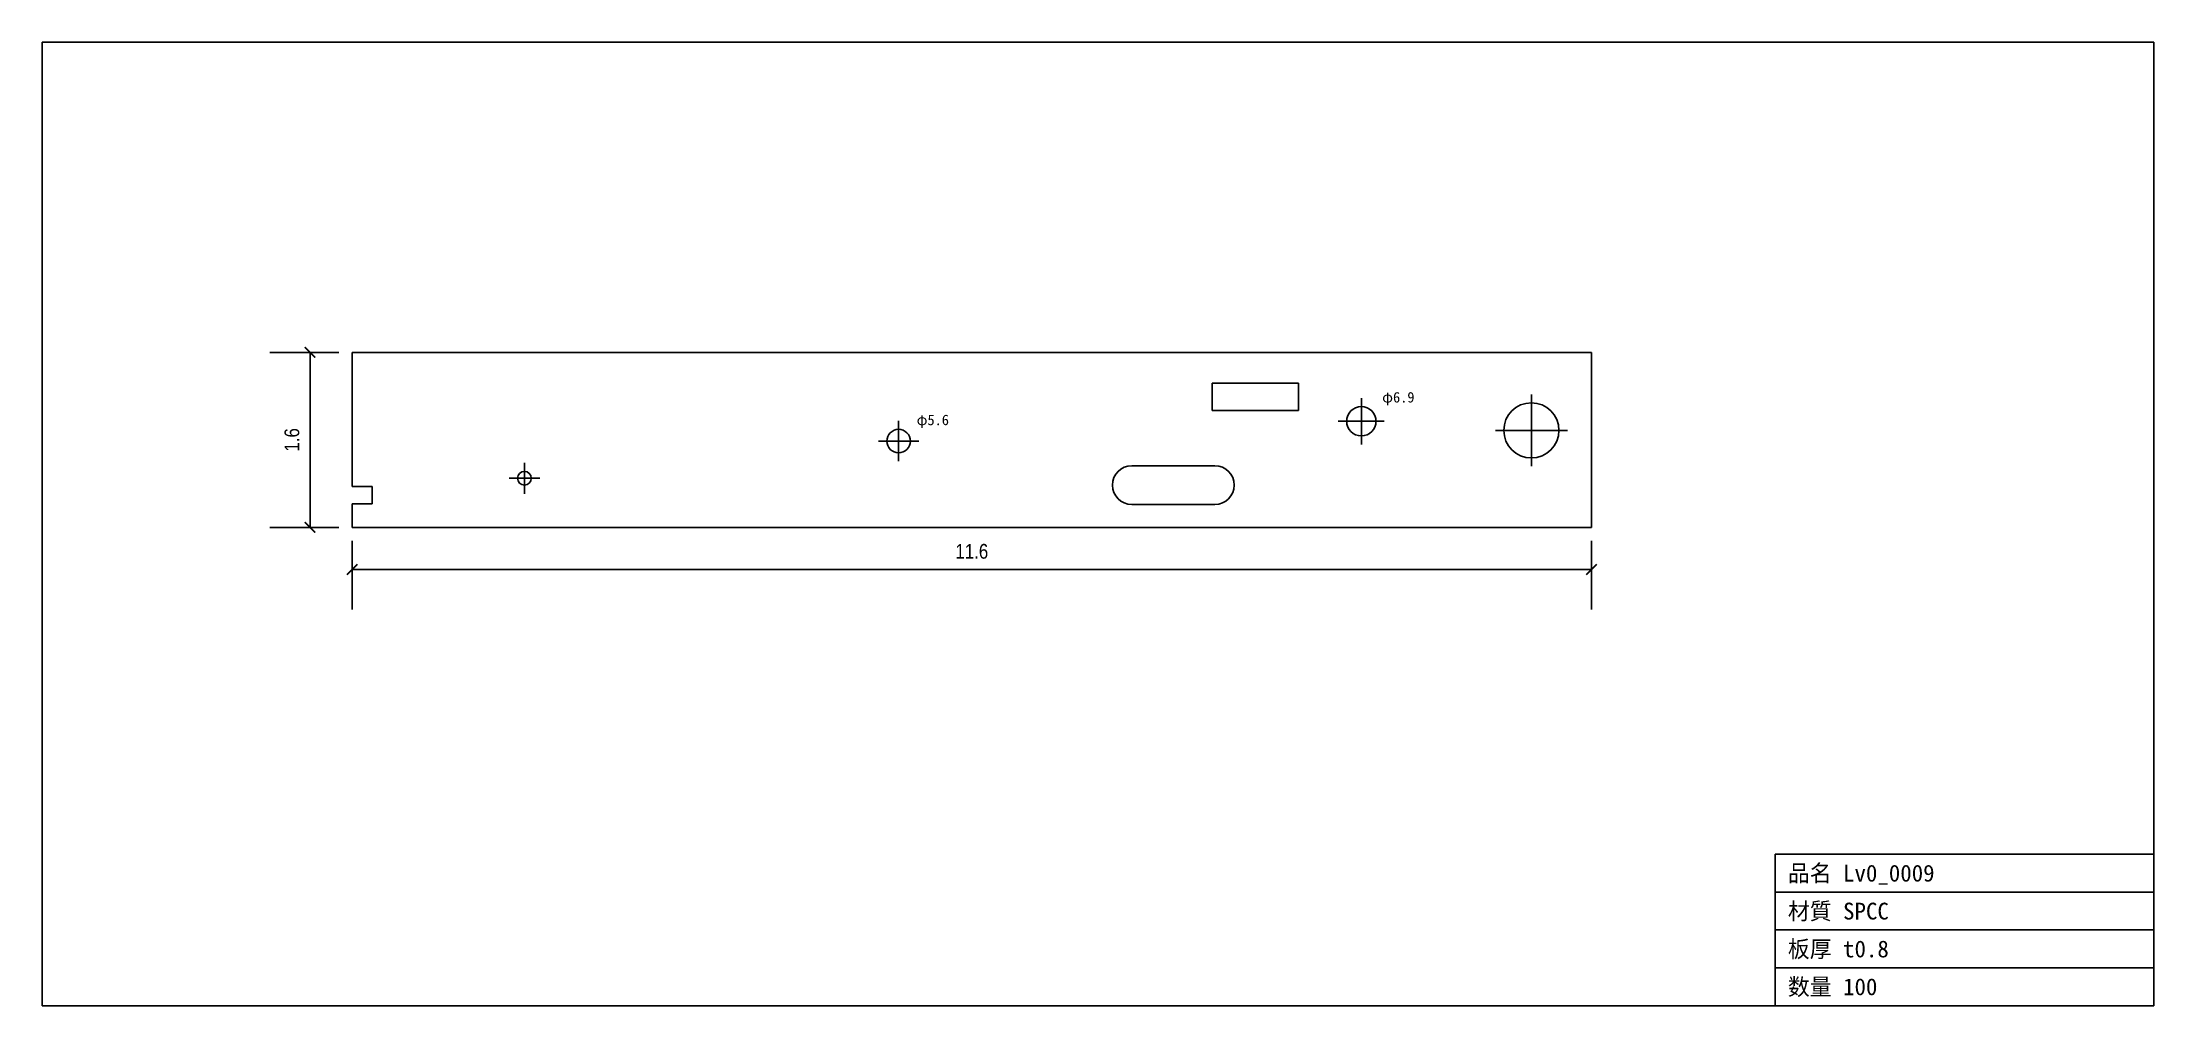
# Model space of a CAD drawing. Header units: inches. Extents: x -2.9 to 16.9, y -4.5 to 4.5.
import ezdxf

# ---------------------------------------------------------------- set-up
doc = ezdxf.new("R2010")
doc.units = ezdxf.units.IN
doc.linetypes.add('CENTER', pattern=[5.08, 3.175, -0.635, 0.635, -0.635])
for name, color, linetype in [('12', 7, 'Continuous'), ('15', 7, 'Continuous'), ('17', 7, 'Continuous'), ('19', 7, 'Continuous'), ('9', 7, 'Continuous')]:
    doc.layers.add(name, color=color, linetype=linetype)
doc.styles.add('OpenSansCondensed-Light', font='OpenSansCondensed-Light.ttf')
doc.dimstyles.new('EZDXF', dxfattribs={"dimtxt": 0.25, "dimasz": 0.175, "dimexe": 0.375, "dimexo": 0.125, "dimgap": 0.1, "dimtad": 1, "dimlfac": 100, "dimzin": 12, "dimdsep": 46, "dimtxsty": 'OpenSansCondensed-Light', "dimblk": 'ARCHTICK', "dimcen": 2.5, "dimazin": 3, "dimtfac": 0.5, "dimtmove": 2, "dimatfit": 3})

# ---------------------------------------------------------------- blocks, each defined once
blk = doc.blocks.new('_ARCHTICK')
at = {"color": 0, "linetype": 'BYBLOCK', "const_width": 0.15}
blk.add_lwpolyline([(-0.5, -0.5), (0.5, 0.5)], dxfattribs=at)

msp = doc.modelspace()

# ---------------------------------------------------------------- linework, layer by layer
at = {"layer": '12', "color": 7, "linetype": 'CONTINUOUS'}
for p, q in [((16.866, 4.538), (-2.901, 4.538)), ((-2.901, 4.538), (-2.901, -4.476)), ((16.866, -4.476), (16.866, 4.538)), ((13.323, -4.476), (13.323, -3.058)), ((13.323, -3.058), (16.866, -3.058)), ((13.323, -3.413), (16.866, -3.413)), ((13.323, -3.767), (16.866, -3.767)), ((13.323, -4.121), (16.866, -4.121)), ((-2.901, -4.476), (16.866, -4.476))]:
    msp.add_line(p, q, dxfattribs=at)
at = {"layer": '17', "color": 1, "linetype": 'CENTER'}
for p, q in [((9.448, 0.776), (9.448, 1.207)), ((11.04, 0.571), (11.04, 1.244)), ((5.116, 0.618), (5.116, 0.995)), ((9.232, 0.992), (9.663, 0.992)), ((4.927, 0.807), (5.305, 0.807)), ((10.704, 0.907), (11.377, 0.907)), ((1.613, 0.315), (1.613, 0.602)), ((1.47, 0.459), (1.757, 0.459))]:
    msp.add_line(p, q, dxfattribs=at)
at = {"layer": '19', "color": 7, "linetype": 'CONTINUOUS'}
for p, q in [((11.603, 1.637), (0, 1.637)), ((0, 1.637), (0, 1.373)), ((0, 0.382), (0, 1.637)), ((11.603, 0), (11.603, 1.637)), ((0, 1.373), (0, 1.297)), ((0, 1.297), (0, 1.211)), ((0, 1.211), (0, 0.382)), ((8.051, 1.092), (8.051, 1.349)), ((8.051, 1.349), (8.859, 1.349)), ((8.859, 1.349), (8.859, 1.245)), ((8.859, 1.245), (8.859, 1.227)), ((8.859, 1.227), (8.859, 1.162)), ((8.859, 1.092), (8.051, 1.092)), ((8.051, 1.092), (8.859, 1.092)), ((8.859, 1.162), (8.859, 1.092)), ((7.299, 0.576), (8.077, 0.576)), ((0, 0.382), (0.188, 0.382)), ((0.188, 0.22), (0, 0.22)), ((0, 0.22), (0, 0)), ((0, 0), (0, 0.22)), ((0.188, 0.382), (0.188, 0.22)), ((7.5, 0.213), (7.299, 0.213)), ((8.077, 0.213), (7.5, 0.213)), ((0, 0), (11.603, 0))]:
    msp.add_line(p, q, dxfattribs=at)
for centre, radius in [((9.448, 0.992), 0.137), ((11.04, 0.907), 0.258), ((5.116, 0.807), 0.11)]:
    msp.add_circle(centre, radius, dxfattribs=at)
for centre, radius, start, end in [((1.613, 0.459), 0.0644, 0, 180), ((1.613, 0.459), 0.0644, 180, 0), ((7.299, 0.395), 0.181, 90, -90), ((8.077, 0.395), 0.181, -90, 90)]:
    msp.add_arc(centre, radius, start, end, dxfattribs=at)

# ---------------------------------------------------------------- texts
at = {"layer": '15', "color": 2}
for s, height, p in [('φ6.9', 0.0984, (9.643, 1.168)), ('φ5.6', 0.0984, (5.285, 0.956)), ('品名 Lv0_0009', 0.15748, (13.441, -3.314)), ('材質 SPCC', 0.1575, (13.441, -3.669)), ('板厚 t0.8', 0.1575, (13.441, -4.023)), ('数量 100', 0.1575, (13.441, -4.377))]:
    msp.add_text(s, height=height, dxfattribs=at).set_placement(p)

# ---------------------------------------------------------------- dimensions: what is measured, and where the dimension line sits
at = {"layer": '9', "color": 8}
msp.add_linear_dim(base=(-0.394, 0), p1=(0, 0), p2=(0, 1.637), angle=90, dimstyle='EZDXF', override={"dimtxt": 0.137795, "dimasz": 0.098425, "dimdec": 1, "dimlfac": 1}, dxfattribs=at).render()
msp.add_linear_dim(base=(0, -0.394), p1=(0, 0), p2=(11.603, 0), dimstyle='EZDXF', override={"dimtxt": 0.137795, "dimasz": 0.098425, "dimdec": 1, "dimlfac": 1}, dxfattribs=at).render()

doc.saveas('drawing.dxf')
